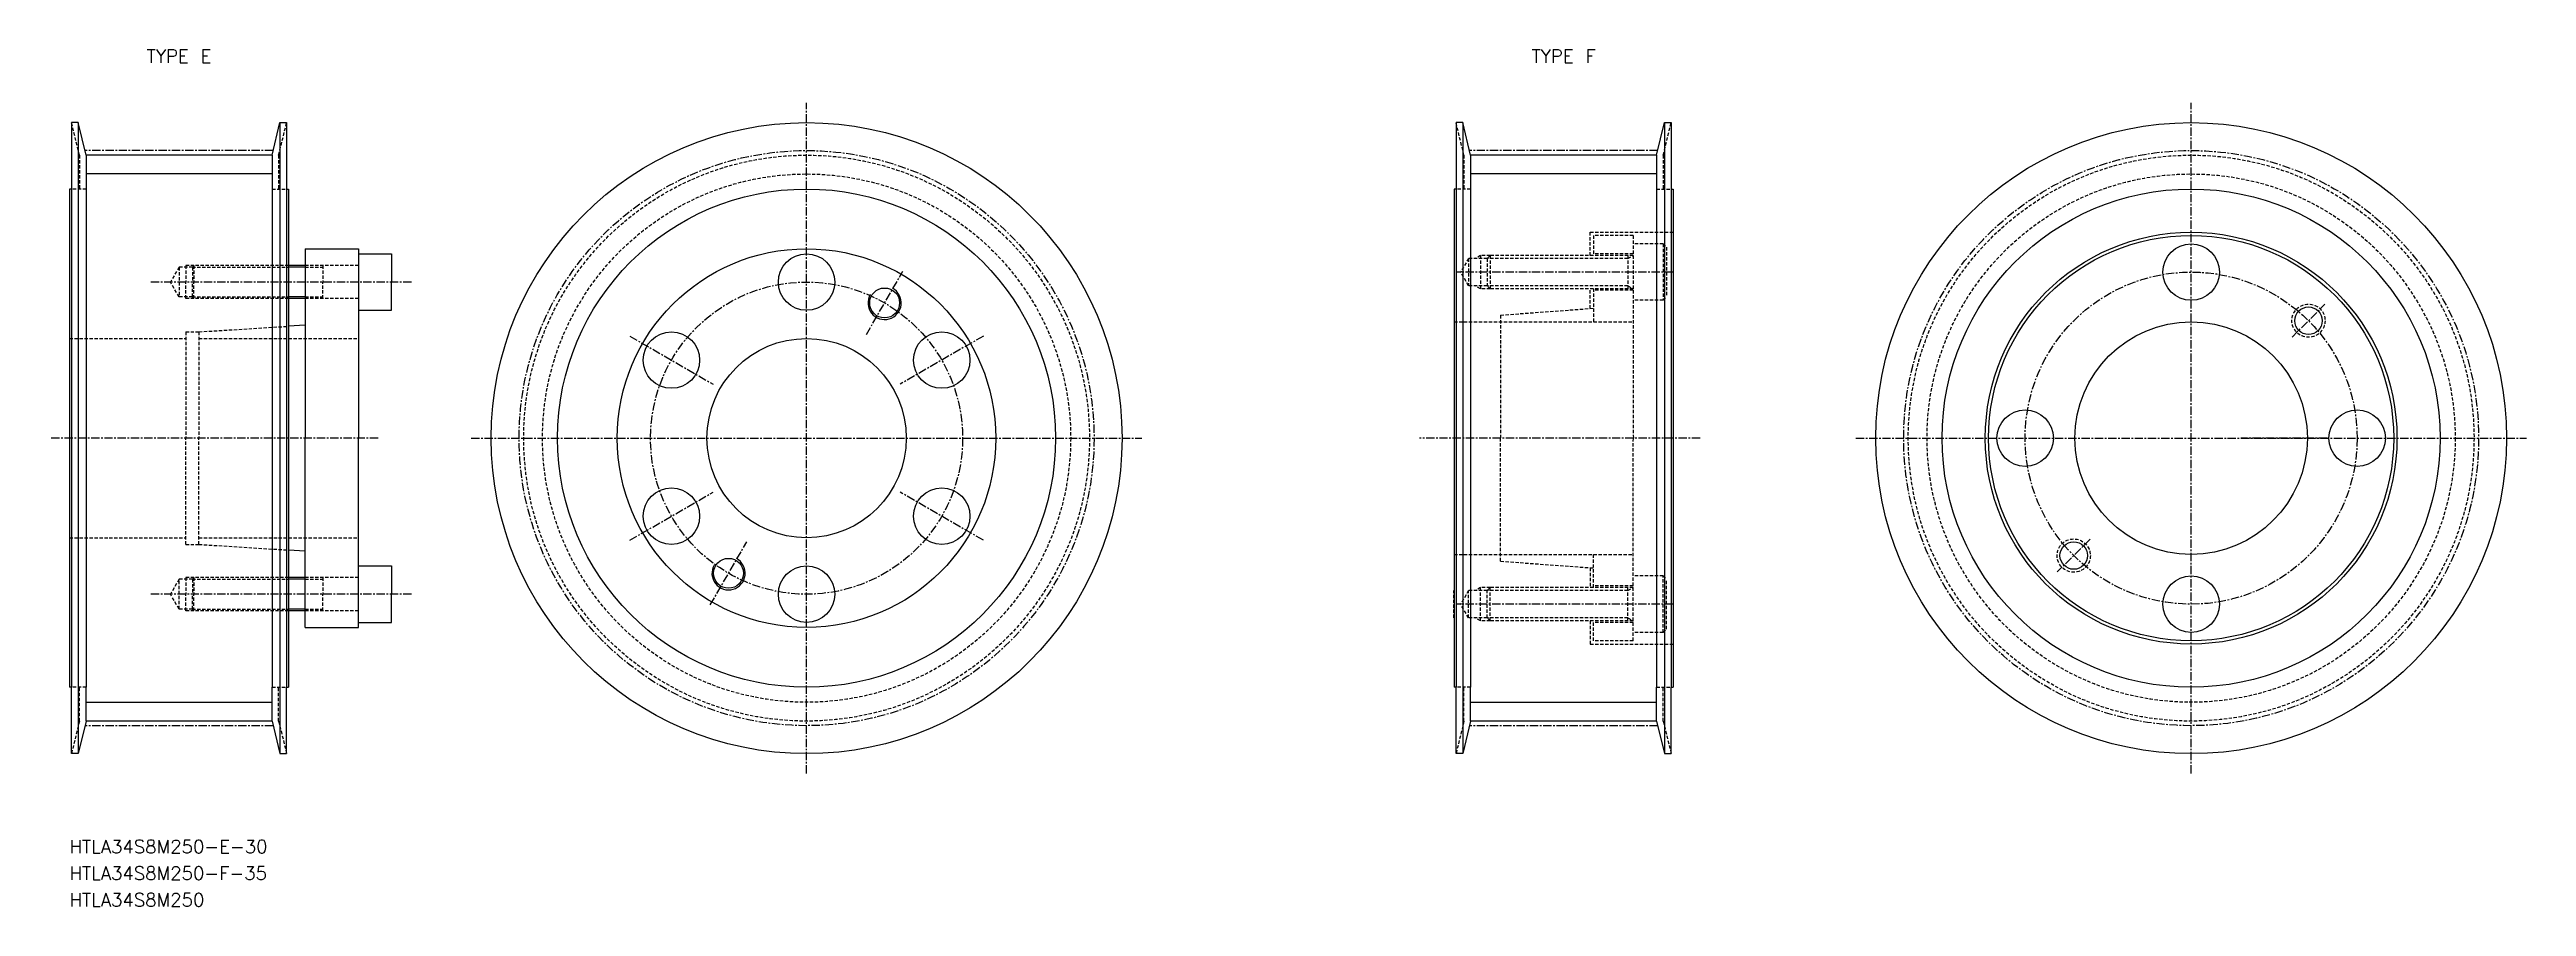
# Model space of a CAD drawing. Extents: x 6247 to 6620, y 12169 to 12298.
import ezdxf
from ezdxf.enums import TextEntityAlignment as Align

# ---------------------------------------------------------------- set-up
doc = ezdxf.new("R2010")
doc.units = 0
doc.linetypes.add('CENTER', pattern=[2, 1.25, -0.25, 0.25, -0.25])
doc.linetypes.add('DASHED', pattern=[0.75, 0.5, -0.25])
doc.layers.get('0').update_dxf_attribs({"linetype": 'CONTINUOUS'})
doc.layers.add('CENTER', color=1, linetype='CENTER')
doc.styles.add('MISUMI', font='txt.shx')

msp = doc.modelspace()

# ---------------------------------------------------------------- linework, layer by layer
at = {"color": 7, "linetype": 'CONTINUOUS'}
for p, q in [((6250.79, 12287.18), (6250.79, 12277.18)), ((6251.79, 12287.18), (6250.79, 12287.18)), ((6251.79, 12287.18), (6251.79, 12192.18)), ((6252.99, 12282.28), (6251.79, 12287.18)), ((6280.99, 12282.28), (6282.19, 12287.18)), ((6282.19, 12287.18), (6282.19, 12192.18)), ((6282.19, 12287.18), (6283.19, 12287.18)), ((6283.19, 12287.18), (6283.19, 12277.18)), ((6459.29, 12287.18), (6459.29, 12277.18)), ((6460.29, 12287.18), (6459.29, 12287.18)), ((6460.29, 12287.18), (6460.29, 12192.18)), ((6461.49, 12282.28), (6460.29, 12287.18)), ((6489.49, 12282.28), (6490.69, 12287.18)), ((6490.69, 12287.18), (6490.69, 12192.18)), ((6490.69, 12287.18), (6491.69, 12287.18)), ((6491.69, 12287.18), (6491.69, 12277.18)), ((6280.99, 12282.28), (6252.99, 12282.28)), ((6252.99, 12282.28), (6252.99, 12277.18)), ((6280.99, 12282.28), (6280.99, 12277.18)), ((6489.49, 12282.28), (6461.49, 12282.28)), ((6461.49, 12282.28), (6461.49, 12277.18)), ((6489.49, 12282.28), (6489.49, 12277.18)), ((6250.49, 12277.18), (6250.49, 12202.18)), ((6250.79, 12277.18), (6250.49, 12277.18)), ((6250.79, 12277.18), (6250.79, 12202.18)), ((6252.99, 12277.18), (6252.99, 12202.18)), ((6280.99, 12277.18), (6280.99, 12202.18)), ((6283.19, 12277.18), (6283.19, 12202.18)), ((6283.19, 12277.18), (6283.49, 12277.18)), ((6283.49, 12277.18), (6283.49, 12202.18)), ((6458.99, 12277.18), (6458.99, 12202.18)), ((6459.29, 12277.18), (6458.99, 12277.18)), ((6459.29, 12277.18), (6459.29, 12202.18)), ((6461.49, 12277.18), (6461.49, 12202.18)), ((6489.49, 12277.18), (6489.49, 12202.18)), ((6491.69, 12277.18), (6491.69, 12202.18)), ((6491.69, 12277.18), (6491.99, 12277.18)), ((6491.99, 12277.18), (6491.99, 12202.18)), ((6285.99, 12268.18), (6293.99, 12268.18)), ((6285.99, 12268.18), (6285.99, 12265.68)), ((6293.99, 12268.18), (6293.99, 12267.43)), ((6285.99, 12265.68), (6283.49, 12265.68)), ((6285.99, 12265.68), (6285.99, 12260.68)), ((6293.99, 12267.43), (6298.99, 12267.43)), ((6293.99, 12267.43), (6293.99, 12258.93)), ((6298.99, 12267.43), (6298.99, 12263.18)), ((6285.99, 12260.68), (6283.49, 12260.68)), ((6285.99, 12260.68), (6285.99, 12256.68)), ((6298.99, 12258.93), (6298.99, 12263.18)), ((6293.99, 12258.93), (6293.99, 12239.68)), ((6293.99, 12258.93), (6298.99, 12258.93)), ((6285.99, 12256.68), (6283.49, 12256.52)), ((6285.99, 12256.68), (6285.99, 12239.68)), ((6285.99, 12222.68), (6285.99, 12239.68)), ((6293.99, 12220.43), (6293.99, 12239.68)), ((6285.99, 12222.68), (6283.49, 12222.83)), ((6285.99, 12218.68), (6285.99, 12222.68)), ((6293.99, 12220.43), (6298.99, 12220.43)), ((6293.99, 12211.93), (6293.99, 12220.43)), ((6298.99, 12220.43), (6298.99, 12216.18)), ((6285.99, 12218.68), (6283.49, 12218.68)), ((6285.99, 12213.68), (6285.99, 12218.68)), ((6298.99, 12211.93), (6298.99, 12216.18)), ((6285.99, 12213.68), (6283.49, 12213.68)), ((6285.99, 12211.18), (6285.99, 12213.68)), ((6285.99, 12211.18), (6293.99, 12211.18)), ((6293.99, 12211.93), (6298.99, 12211.93)), ((6293.99, 12211.18), (6293.99, 12211.93)), ((6250.79, 12202.18), (6250.49, 12202.18)), ((6250.79, 12192.18), (6250.79, 12202.18)), ((6252.99, 12197.07), (6252.99, 12202.18)), ((6280.99, 12197.07), (6280.99, 12202.18)), ((6283.19, 12192.18), (6283.19, 12202.18)), ((6283.19, 12202.18), (6283.49, 12202.18)), ((6459.29, 12202.18), (6458.99, 12202.18)), ((6459.29, 12192.18), (6459.29, 12202.18)), ((6461.49, 12197.07), (6461.49, 12202.18)), ((6489.49, 12197.07), (6489.49, 12202.18)), ((6491.69, 12192.18), (6491.69, 12202.18)), ((6491.69, 12202.18), (6491.99, 12202.18)), ((6252.99, 12197.07), (6251.79, 12192.18)), ((6280.99, 12197.07), (6252.99, 12197.07)), ((6280.99, 12197.07), (6282.19, 12192.18)), ((6461.49, 12197.07), (6460.29, 12192.18)), ((6489.49, 12197.07), (6461.49, 12197.07)), ((6489.49, 12197.07), (6490.69, 12192.18)), ((6251.79, 12192.18), (6250.79, 12192.18)), ((6282.19, 12192.18), (6283.19, 12192.18)), ((6460.29, 12192.18), (6459.29, 12192.18)), ((6490.69, 12192.18), (6491.69, 12192.18))]:
    msp.add_line(p, q, dxfattribs=at)
at = {"color": 3, "linetype": 'DASHED'}
for p, q in [((6251.99, 12282.28), (6250.79, 12287.18)), ((6281.99, 12282.28), (6283.19, 12287.18)), ((6460.49, 12282.28), (6459.29, 12287.18)), ((6490.49, 12282.28), (6491.69, 12287.18)), ((6251.99, 12282.28), (6251.99, 12277.18)), ((6281.99, 12282.28), (6281.99, 12277.18)), ((6460.49, 12282.28), (6460.49, 12277.18)), ((6490.49, 12282.28), (6490.49, 12277.18)), ((6252.99, 12277.18), (6250.79, 12277.18)), ((6280.99, 12277.18), (6283.19, 12277.18)), ((6461.49, 12277.18), (6459.29, 12277.18)), ((6489.49, 12277.18), (6491.69, 12277.18)), ((6479.48, 12270.68), (6491.99, 12270.68)), ((6479.48, 12267.18), (6479.48, 12270.68)), ((6485.98, 12270.18), (6479.98, 12270.18)), ((6479.98, 12270.18), (6479.98, 12267.18)), ((6485.98, 12270.18), (6485.99, 12239.68)), ((6490.48, 12268.93), (6485.98, 12268.93)), ((6490.48, 12268.93), (6490.48, 12260.43)), ((6490.48, 12268.93), (6490.98, 12268.43)), ((6490.98, 12268.43), (6490.98, 12260.93)), ((6266.99, 12265.43), (6265.69, 12263.18)), ((6266.99, 12265.43), (6266.99, 12260.93)), ((6268.99, 12265.43), (6266.99, 12265.43)), ((6269.24, 12265.68), (6267.99, 12265.68)), ((6267.99, 12265.68), (6267.99, 12263.18)), ((6269.24, 12265.68), (6268.99, 12265.43)), ((6268.99, 12265.43), (6283.49, 12265.43)), ((6268.99, 12265.43), (6268.99, 12263.18)), ((6283.49, 12265.68), (6269.24, 12265.68)), ((6269.24, 12265.68), (6269.24, 12263.18)), ((6293.99, 12265.68), (6285.99, 12265.68)), ((6285.99, 12265.43), (6288.65, 12265.43)), ((6288.65, 12265.68), (6288.65, 12263.18)), ((6461.18, 12266.74), (6459.99, 12264.68)), ((6461.18, 12262.61), (6459.99, 12264.68)), ((6463.98, 12266.74), (6461.18, 12266.74)), ((6461.18, 12266.74), (6461.18, 12262.61)), ((6462.98, 12267.18), (6462.23, 12266.74)), ((6464.42, 12267.18), (6462.98, 12267.18)), ((6462.98, 12267.18), (6462.98, 12262.18)), ((6464.42, 12267.18), (6463.98, 12266.74)), ((6485.18, 12266.74), (6463.98, 12266.74)), ((6463.98, 12266.74), (6463.98, 12262.61)), ((6485.98, 12267.18), (6464.42, 12267.18)), ((6464.42, 12267.18), (6464.42, 12262.18)), ((6485.98, 12267.43), (6479.98, 12267.43)), ((6485.18, 12267.18), (6485.18, 12262.18)), ((6485.18, 12266.74), (6485.94, 12267.18)), ((6266.99, 12260.93), (6265.69, 12263.18)), ((6268.99, 12260.93), (6266.99, 12260.93)), ((6267.99, 12260.68), (6267.99, 12263.18)), ((6269.24, 12260.68), (6267.99, 12260.68)), ((6268.99, 12260.93), (6268.99, 12263.18)), ((6268.99, 12260.93), (6283.49, 12260.93)), ((6269.24, 12260.68), (6268.99, 12260.93)), ((6269.24, 12260.68), (6269.24, 12263.18)), ((6283.49, 12260.68), (6269.24, 12260.68)), ((6285.99, 12260.93), (6288.65, 12260.93)), ((6293.99, 12260.68), (6285.99, 12260.68)), ((6288.65, 12260.68), (6288.65, 12263.18)), ((6463.98, 12262.61), (6461.18, 12262.61)), ((6462.98, 12262.18), (6462.23, 12262.61)), ((6464.42, 12262.18), (6462.98, 12262.18)), ((6485.18, 12262.61), (6463.98, 12262.61)), ((6464.42, 12262.18), (6463.98, 12262.61)), ((6485.98, 12262.18), (6464.42, 12262.18)), ((6479.48, 12259.19), (6479.48, 12262.18)), ((6479.98, 12262.18), (6479.99, 12257.18)), ((6485.98, 12261.93), (6479.98, 12261.93)), ((6485.18, 12262.61), (6485.93, 12262.18)), ((6490.48, 12260.43), (6490.98, 12260.93)), ((6458.99, 12257.18), (6485.99, 12257.18)), ((6465.98, 12258.2), (6479.98, 12259.23)), ((6465.98, 12258.2), (6465.98, 12239.68)), ((6490.48, 12260.43), (6485.98, 12260.43)), ((6250.49, 12254.68), (6267.99, 12254.68)), ((6267.99, 12255.68), (6267.99, 12239.68)), ((6267.99, 12255.68), (6269.99, 12255.68)), ((6269.99, 12255.68), (6283.49, 12256.52)), ((6269.99, 12255.68), (6269.99, 12239.68)), ((6269.99, 12254.68), (6293.99, 12254.68)), ((6267.99, 12223.68), (6267.99, 12239.68)), ((6269.99, 12223.68), (6269.99, 12239.68)), ((6465.98, 12221.15), (6465.98, 12239.68)), ((6485.98, 12209.18), (6485.99, 12239.68)), ((6250.49, 12224.68), (6267.99, 12224.68)), ((6267.99, 12223.68), (6269.99, 12223.68)), ((6269.99, 12224.68), (6293.99, 12224.68)), ((6269.99, 12223.68), (6283.49, 12222.83)), ((6458.99, 12222.18), (6485.99, 12222.18)), ((6465.98, 12221.15), (6479.98, 12220.13)), ((6479.48, 12220.16), (6479.48, 12217.18)), ((6479.98, 12217.18), (6479.99, 12222.18)), ((6266.99, 12218.43), (6265.69, 12216.18)), ((6266.99, 12213.93), (6265.69, 12216.18)), ((6266.99, 12213.93), (6266.99, 12218.43)), ((6268.99, 12218.43), (6266.99, 12218.43)), ((6269.24, 12218.68), (6267.99, 12218.68)), ((6267.99, 12218.68), (6267.99, 12216.18)), ((6267.99, 12213.68), (6267.99, 12216.18)), ((6269.24, 12218.68), (6268.99, 12218.43)), ((6268.99, 12218.43), (6283.49, 12218.43)), ((6268.99, 12218.43), (6268.99, 12216.18)), ((6268.99, 12213.93), (6268.99, 12216.18)), ((6283.49, 12218.68), (6269.24, 12218.68)), ((6269.24, 12218.68), (6269.24, 12216.18)), ((6269.24, 12213.68), (6269.24, 12216.18)), ((6293.99, 12218.68), (6285.99, 12218.68)), ((6285.99, 12218.43), (6288.65, 12218.43)), ((6288.65, 12218.68), (6288.65, 12216.18)), ((6288.65, 12213.68), (6288.65, 12216.18)), ((6458.98, 12212.61), (6458.98, 12216.74)), ((6461.18, 12216.74), (6459.99, 12214.68)), ((6461.18, 12212.61), (6461.18, 12216.74)), ((6463.98, 12216.74), (6461.18, 12216.74)), ((6462.98, 12217.18), (6462.23, 12216.74)), ((6464.42, 12217.18), (6462.98, 12217.18)), ((6462.98, 12212.18), (6462.98, 12217.18)), ((6464.42, 12217.18), (6463.98, 12216.74)), ((6485.18, 12216.74), (6463.98, 12216.74)), ((6463.98, 12212.61), (6463.98, 12216.74)), ((6485.98, 12217.18), (6464.42, 12217.18)), ((6464.42, 12212.18), (6464.42, 12217.18)), ((6485.98, 12217.43), (6479.98, 12217.43)), ((6485.18, 12212.18), (6485.18, 12217.18)), ((6485.18, 12216.74), (6485.93, 12217.18)), ((6490.48, 12218.93), (6485.98, 12218.93)), ((6490.48, 12210.43), (6490.48, 12218.93)), ((6490.48, 12218.93), (6490.98, 12218.43)), ((6490.98, 12210.93), (6490.98, 12218.43)), ((6268.99, 12213.93), (6266.99, 12213.93)), ((6269.24, 12213.68), (6267.99, 12213.68)), ((6268.99, 12213.93), (6283.49, 12213.93)), ((6269.24, 12213.68), (6268.99, 12213.93)), ((6283.49, 12213.68), (6269.24, 12213.68)), ((6285.99, 12213.93), (6288.65, 12213.93)), ((6293.99, 12213.68), (6285.99, 12213.68)), ((6461.18, 12212.61), (6459.99, 12214.68)), ((6463.98, 12212.61), (6461.18, 12212.61)), ((6462.98, 12212.18), (6462.23, 12212.61)), ((6464.42, 12212.18), (6462.98, 12212.18)), ((6485.18, 12212.61), (6463.98, 12212.61)), ((6464.42, 12212.18), (6463.98, 12212.61)), ((6485.98, 12212.18), (6464.42, 12212.18)), ((6479.48, 12212.18), (6479.48, 12208.68)), ((6479.98, 12209.18), (6479.98, 12212.18)), ((6485.18, 12212.61), (6485.94, 12212.18)), ((6479.48, 12208.68), (6491.99, 12208.68)), ((6485.98, 12211.93), (6479.98, 12211.93)), ((6485.98, 12209.18), (6479.98, 12209.18)), ((6490.48, 12210.43), (6485.98, 12210.43)), ((6490.48, 12210.43), (6490.98, 12210.93)), ((6252.99, 12202.18), (6250.79, 12202.18)), ((6251.99, 12197.07), (6251.99, 12202.18)), ((6280.99, 12202.18), (6283.19, 12202.18)), ((6281.99, 12197.07), (6281.99, 12202.18)), ((6461.49, 12202.18), (6459.29, 12202.18)), ((6460.49, 12197.07), (6460.49, 12202.18)), ((6489.49, 12202.18), (6491.69, 12202.18)), ((6490.49, 12197.07), (6490.49, 12202.18)), ((6251.99, 12197.07), (6250.79, 12192.18)), ((6281.99, 12197.07), (6283.19, 12192.18)), ((6460.49, 12197.07), (6459.29, 12192.18)), ((6490.49, 12197.07), (6491.69, 12192.18))]:
    msp.add_line(p, q, dxfattribs=at)
at = {"color": 3, "linetype": 'CONTINUOUS'}
for p, q in [((6280.99, 12279.45), (6252.99, 12279.45)), ((6489.49, 12279.45), (6461.49, 12279.45)), ((6280.99, 12199.9), (6252.99, 12199.9)), ((6489.49, 12199.9), (6461.49, 12199.9))]:
    msp.add_line(p, q, dxfattribs=at)
at = {"color": 3}
for p, q in [((6285.99, 12265.43), (6283.49, 12265.43)), ((6285.99, 12260.93), (6283.49, 12260.93)), ((6285.99, 12218.43), (6283.49, 12218.43)), ((6285.99, 12213.93), (6283.49, 12213.93))]:
    msp.add_line(p, q, dxfattribs=at)
at = {"color": 7, "linetype": 'CONTINUOUS'}
for centre, radius in [((6361.49, 12239.68), 47.5), ((6569.99, 12239.68), 47.5), ((6361.49, 12239.68), 37.5), ((6569.99, 12239.68), 37.5), ((6361.49, 12239.68), 28.5), ((6361.49, 12239.68), 28.5), ((6569.99, 12239.68), 31), ((6569.99, 12239.68), 30.5), ((6569.99, 12264.68), 4.25), ((6361.49, 12263.18), 4.25), ((6373.24, 12260.03), 2.25), ((6569.99, 12239.68), 17.5), ((6587.66, 12257.36), 2.07), ((6341.13, 12251.43), 4.25), ((6361.49, 12239.68), 15), ((6381.84, 12251.43), 4.25), ((6544.99, 12239.68), 4.25), ((6594.99, 12239.68), 4.25), ((6341.13, 12227.93), 4.25), ((6381.84, 12227.93), 4.25), ((6552.31, 12222), 2.07), ((6349.74, 12219.33), 2.25), ((6361.49, 12216.18), 4.25), ((6569.99, 12214.68), 4.25)]:
    msp.add_circle(centre, radius, dxfattribs=at)
at = {"color": 3, "linetype": 'DASHED'}
for centre, radius in [((6361.49, 12239.68), 42.6), ((6361.49, 12239.68), 39.77), ((6569.99, 12239.68), 42.6), ((6569.99, 12239.68), 39.77), ((6587.66, 12257.36), 2.5), ((6552.31, 12222), 2.5)]:
    msp.add_circle(centre, radius, dxfattribs=at)
at = {"color": 3, "linetype": 'CONTINUOUS'}
for centre in [(6373.24, 12260.03), (6349.74, 12219.33)]:
    msp.add_arc(centre, 2.5, 150, 62, dxfattribs=at)
at = {"layer": 'CENTER', "color": 1, "linetype": 'CENTER'}
for p, q in [((6361.49, 12189.18), (6361.49, 12290.18)), ((6569.99, 12189.18), (6569.99, 12290.18)), ((6281.15, 12282.97), (6252.82, 12282.97)), ((6489.65, 12282.97), (6461.32, 12282.97)), ((6370.49, 12255.27), (6375.99, 12264.79)), ((6491.98, 12264.68), (6459.34, 12264.68)), ((6301.99, 12263.18), (6262.69, 12263.18)), ((6585.19, 12254.88), (6590.14, 12259.83)), ((6334.86, 12255.05), (6347.41, 12247.8)), ((6388.12, 12255.05), (6375.56, 12247.8)), ((6296.99, 12239.68), (6247.49, 12239.68)), ((6310.99, 12239.68), (6411.99, 12239.68)), ((6496.03, 12239.68), (6453.81, 12239.68)), ((6519.49, 12239.68), (6620.49, 12239.68)), ((6549.49, 12239.68), (6562.49, 12239.68)), ((6590.49, 12239.68), (6577.49, 12239.68)), ((6334.86, 12224.3), (6347.41, 12231.55)), ((6388.12, 12224.3), (6375.56, 12231.55)), ((6346.99, 12214.56), (6352.49, 12224.09)), ((6554.78, 12224.47), (6549.83, 12219.53)), ((6301.99, 12216.18), (6262.69, 12216.18)), ((6491.98, 12214.68), (6459.34, 12214.68)), ((6281.15, 12196.39), (6252.82, 12196.39)), ((6489.65, 12196.39), (6461.32, 12196.39))]:
    msp.add_line(p, q, dxfattribs=at)
for centre, radius in [((6361.49, 12239.68), 43.29), ((6569.99, 12239.68), 43.29), ((6569.99, 12239.68), 25), ((6361.49, 12239.68), 23.5)]:
    msp.add_circle(centre, radius, dxfattribs=at)

# ---------------------------------------------------------------- texts
at = {"color": 7, "linetype": 'CONTINUOUS', "style": 'MISUMI'}
for s, p in [('TYPE E', (6266.99, 12297.18)), ('TYPE F', (6475.49, 12297.18))]:
    msp.add_text(s, height=2, dxfattribs=at).set_placement(p, align=Align.MIDDLE_CENTER)
for s, p in [('HTLA34S8M250-E-30', (6250.49, 12177.18)), ('HTLA34S8M250-F-35', (6250.49, 12173.18)), ('HTLA34S8M250', (6250.49, 12169.18))]:
    msp.add_text(s, height=2, dxfattribs=at).set_placement(p)

doc.saveas('drawing.dxf')
